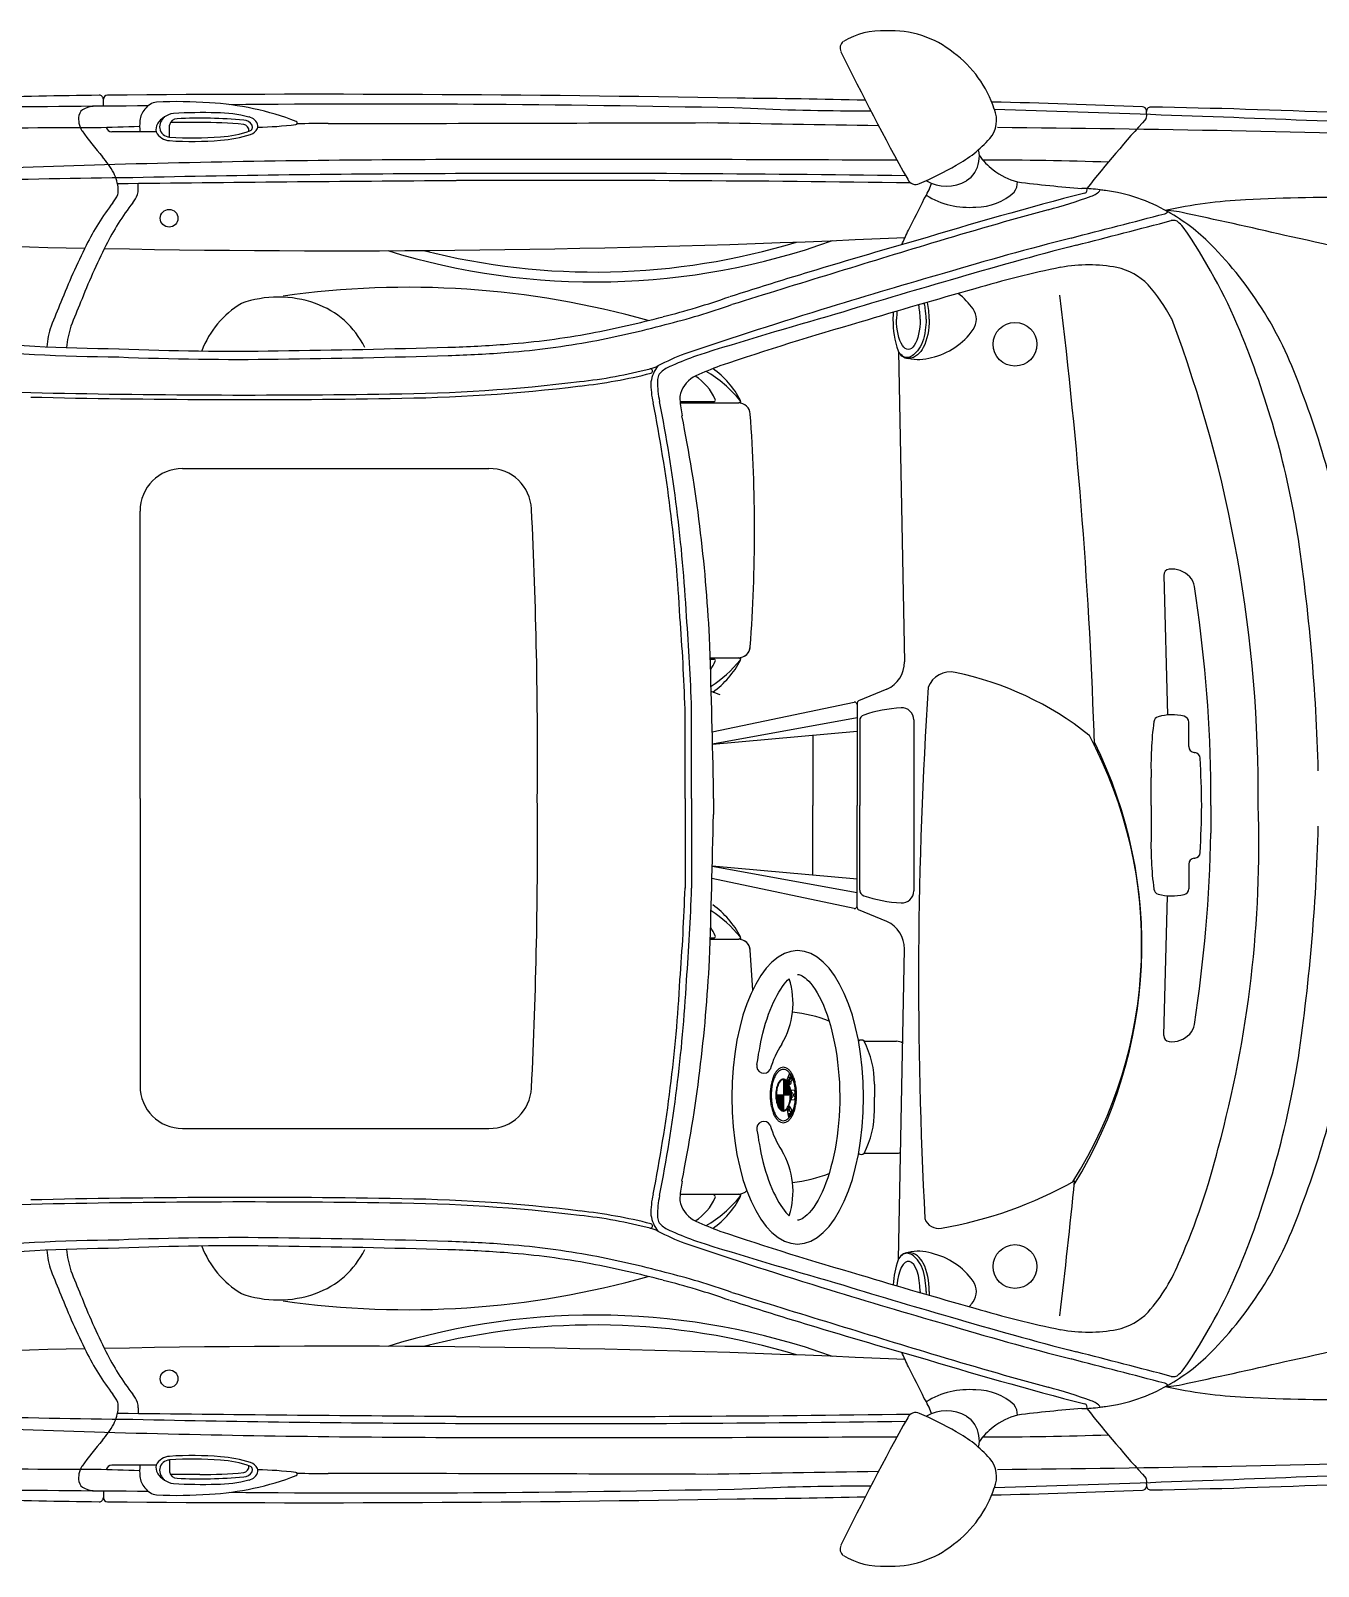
# Model space of a CAD drawing. Header units: millimetres. Extents: x -3636 to 0, y -775 to 775.
# Drawn here: x -2273 to -973, y -775 to 775 of the extents above; entities that cross this region are included whole.
import ezdxf

# ---------------------------------------------------------------- set-up
doc = ezdxf.new("R2010")
doc.units = ezdxf.units.MM
doc.layers.add('ceco.net 209', color=7, linetype='Continuous')

msp = doc.modelspace()

# ---------------------------------------------------------------- linework, layer by layer
at = {"layer": 'ceco.net 209'}
for p, q in [((-2199.8, 699.2), (-2199.8, 706.2)), ((-2102.3, 682.7), (-2132.1, 682.7)), ((-1146, 692.4), (-1146.2, 694.8)), ((-2146.6, 673.3), (-2191.4, 673.3)), ((-2133, 668.1), (-2133, 679.9)), ((-2164.7, 615.3), (-2164.8, 621.1)), ((-1396.8, 451.3), (-1390.7, 138.1)), ((-1617.3, 400.9), (-1583.1, 400.9)), ((-1617.2, 399.6), (-1557.9, 399.6)), ((-2119.8, 333.2), (-1810.3, 333.2)), ((-2162.8, 0), (-2162.8, 290.3)), ((-1128.6, 225.4), (-1125, 84.3)), ((-1586.8, 142.1), (-1557.9, 142.1)), ((-1586.8, 140.8), (-1583.1, 140.8)), ((-1408.4, 110.3), (-1436.9, 98.5)), ((-1441.3, 97.1), (-1584.8, 66.9)), ((-1438.4, 96.3), (-1438.4, -7)), ((-1612.3, 0), (-1612.3, 90.5)), ((-1605.7, 0), (-1605.7, 90.5)), ((-1438.4, 81.5), (-1584.5, 55)), ((-1435.8, 78.6), (-1435.8, -7)), ((-1381.3, 79.5), (-1381.3, -93.4)), ((-1438.4, 67.6), (-1584.5, 54.4)), ((-1483.1, 63.6), (-1483.1, -7)), ((-1103.4, 52.4), (-1103.4, 77.2)), ((-1097.9, 46.4), (-1097.4, 46.4)), ((-1583.6, 0), (-1583.6, 16.1)), ((-1141.4, -7), (-1141.4, 21.1)), ((-1081.1, -7), (-1081.1, 21.1)), ((-1612.3, 0), (-1612.3, -90.5)), ((-1605.7, 0), (-1605.7, -90.5)), ((-1583.6, 0), (-1583.6, -16.1)), ((-2162.8, 0), (-2162.8, -290.3)), ((-1483.1, -77.5), (-1483.1, -7)), ((-1438.4, -110.2), (-1438.4, -7)), ((-1435.8, -92.5), (-1435.8, -7)), ((-1141.4, -7), (-1141.4, -35)), ((-1081.1, -7), (-1081.1, -35)), ((-1097.9, -60.3), (-1097.4, -60.3)), ((-1438.4, -81.6), (-1584.8, -68.3)), ((-1438.4, -95.4), (-1584.8, -68.8)), ((-1103.4, -66.3), (-1103.4, -91.1)), ((-1441.3, -111.1), (-1585.1, -80.7)), ((-1128.6, -239.3), (-1125, -98.2)), ((-1408.4, -124.2), (-1436.9, -112.4)), ((-1586.8, -140.8), (-1583.1, -140.8)), ((-1586.8, -142.1), (-1557.9, -142.1)), ((-1396.8, -465.2), (-1390.7, -152)), ((-1431.3, -245.1), (-1398.5, -245.1)), ((-1506.9, -277.8), (-1509.3, -284)), ((-1504.6, -281.7), (-1506.9, -277.8)), ((-1512.9, -283.9), (-1512.9, -315.1)), ((-1512.5, -284), (-1512.5, -299.5)), ((-1512.1, -284), (-1512.1, -299.5)), ((-1511.6, -284.2), (-1511.6, -299.5)), ((-1511.2, -284.4), (-1511.2, -299.5)), ((-1510.7, -284.7), (-1510.7, -299.5)), ((-1510.3, -285.1), (-1510.3, -299.5)), ((-1509.8, -285.6), (-1509.8, -299.5)), ((-1509.4, -286.1), (-1509.4, -299.5)), ((-1509.3, -284), (-1506.8, -288.1)), ((-1508.9, -286.7), (-1508.9, -299.5)), ((-1508.5, -287.6), (-1508.5, -299.5)), ((-1508.1, -288.3), (-1508.1, -299.5)), ((-1507.3, -283.2), (-1507.7, -284.2)), ((-1507.7, -284.2), (-1506.7, -285.9)), ((-1507.6, -289.4), (-1507.6, -299.5)), ((-1506.4, -284.9), (-1507.3, -283.2)), ((-1507.2, -290.8), (-1507.2, -299.5)), ((-1506.8, -281.9), (-1506.5, -280.9)), ((-1505.9, -283.4), (-1506.8, -281.9)), ((-1506.7, -292.3), (-1506.7, -299.5)), ((-1506.5, -280.9), (-1505.6, -282.4)), ((-1506.3, -294.4), (-1506.3, -299.5)), ((-1420.9, -288.4), (-1420.9, -301.7)), ((-1505.9, -299.5), (-1520, -299.5)), ((-1519.6, -299.5), (-1519.6, -304.6)), ((-1519.2, -299.5), (-1519.2, -306.8)), ((-1518.7, -299.5), (-1518.7, -308.4)), ((-1518.3, -299.5), (-1518.3, -309.6)), ((-1517.8, -299.5), (-1517.8, -310.7)), ((-1517.4, -299.5), (-1517.4, -311.5)), ((-1516.9, -299.5), (-1516.9, -312.3)), ((-1516.5, -299.5), (-1516.5, -312.9)), ((-1516.1, -299.5), (-1516.1, -313.4)), ((-1515.6, -299.5), (-1515.6, -313.9)), ((-1515.2, -299.5), (-1515.2, -314.3)), ((-1514.7, -299.5), (-1514.7, -314.5)), ((-1514.3, -299.5), (-1514.3, -314.8)), ((-1513.8, -299.5), (-1513.8, -314.9)), ((-1513.4, -299.5), (-1513.4, -315)), ((-1501.3, -295), (-1505.1, -294.7)), ((-1505.1, -294.7), (-1504.9, -297.3)), ((-1504.9, -301.7), (-1505.1, -304.3)), ((-1505.1, -304.3), (-1501.3, -304)), ((-1504.9, -297.3), (-1503.3, -297.4)), ((-1503.3, -297.4), (-1504.9, -298.6)), ((-1504.9, -298.6), (-1504.9, -300.4)), ((-1504.9, -300.4), (-1503.3, -301.6)), ((-1503.3, -301.6), (-1504.9, -301.7)), ((-1503.7, -299.5), (-1501.1, -297.6)), ((-1501.1, -301.4), (-1503.7, -299.5)), ((-1501.1, -297.6), (-1501.3, -295)), ((-1501.3, -304), (-1501.1, -301.4)), ((-1420.9, -315.1), (-1420.9, -301.7)), ((-1508.2, -313.6), (-1509.2, -314.8)), ((-1509.2, -314.8), (-1507.6, -322)), ((-1506.7, -316), (-1508.2, -313.6)), ((-1507.6, -322), (-1506.6, -320.7)), ((-1506.7, -310.6), (-1507.5, -312.3)), ((-1507.5, -312.3), (-1506.7, -316)), ((-1506.6, -320.7), (-1507.2, -317.9)), ((-1507.2, -317.9), (-1505.9, -319.9)), ((-1503.7, -315.4), (-1506.7, -310.6)), ((-1505.9, -319.9), (-1505, -318.4)), ((-1505, -318.4), (-1505.7, -315.4)), ((-1505.7, -315.4), (-1504.5, -317.3)), ((-1504.5, -317.3), (-1503.7, -315.4)), ((-2119.8, -333.2), (-1810.3, -333.2)), ((-1431.3, -358.3), (-1398.5, -358.3)), ((-1617.2, -399.6), (-1557.9, -399.6)), ((-2164.7, -615.3), (-2164.8, -621.1)), ((-2146.6, -673.3), (-2191.4, -673.3)), ((-2133, -668.1), (-2133, -679.9)), ((-2102.3, -682.7), (-2132.1, -682.7)), ((-1146, -692.4), (-1146.2, -694.8)), ((-2199.8, -699.2), (-2199.8, -706.2))]:
    msp.add_line(p, q, dxfattribs=at)
for centre, radius in [((-2133.4, 586), 8.94), ((-1279, 458.8), 22.1), ((-1279, -472.7), 22.1), ((-2133.4, -586), 8.94)]:
    msp.add_circle(centre, radius, dxfattribs=at)
for centre, radius, start, end in [((-1447.4, 758), 8.3, 126.949, 206.6561), ((-1413.4, 699.5), 75.9, 86.8885, 120.8396), ((-1404, 674.9), 100.5, 51.156, 93.0101), ((778.6, 1841.8), 2484.1, 205.9639, 209.3181), ((-1409.9, 660), 115.9, 18.2707, 53.5158), ((-4406.7, 251544.9), 250855.1, 270.431705, 270.514486), ((-1851.3, -22548.6), 23261.5, 90.8689, 91.1691), ((-2206.1, 665.8), 33.4, 91.5258, 112.4381), ((-2204, 706.1), 4.15, 0, 90.5765), ((-2195.7, 706.2), 4.15, 90.556, 180), ((-1991.2, -22953.7), 23664.9, 88.95473, 90.49523), ((-2142.7, 684.3), 19.4, 99.8991, 141.7398), ((-2126.3, 227), 476.8, 85.9531, 92.3738), ((-2108.9, 413.3), 289.8, 68.9984, 86.7909), ((-1931.3, -16631.7), 17333, 88.72711, 90.46662), ((-1621.2, -6971), 7678.5, 88.57464, 89.53982), ((-1451.2, -6406.1), 7111, 87.57354, 88.80095), ((-1150.3, 694.4), 4.15, 5.4327, 87.3582), ((-1142, 694.1), 4.15, 88.1397, 185.4327), ((-1276.5, -6919.2), 7618.7, 87.54521, 88.98704), ((-2203.2, 686.2), 21.7, 170.105, 212.8275), ((-2215.7, 688.3), 8.93, 110.2058, 169.9124), ((-2100, 679.1), 63.2, 174.885, 185.3309), ((-2142.5, 682.7), 20.5, 138.7874, 174.3147), ((-2124.8, 667.5), 24.8, 100.1381, 145.4622), ((-2129.7, 678), 13.3, 129.5916, 185.2735), ((-2125.4, 678.9), 7.64, 89.1312, 172.5686), ((-2100.5, 220.6), 472.1, 88.1936, 93.4744), ((-2102.3, 171.8), 515.3, 85.0727, 92.559), ((-2102.3, 167.4), 515.3, 85.0727, 90), ((-2086.8, 553.1), 139.4, 75.8562, 89.5385), ((-2058.9, 674.4), 10.8, 31.1066, 85.5247), ((-2055.1, 677), 11.6, 12.7506, 77.8617), ((-2005.6, 682.3), 1.66, 277.3695, 68.9984), ((-2433.4, 256566.1), 255884.9, 270.103125, 270.1889), ((7144.8, 507598.7), 506991.3, 269.012844, 269.032393), ((-1442.6, 2888.6), 2194, 267.291, 270.4653), ((-1326.9, 685.2), 29.3, 320.1808, 22.3259), ((-2279, -32009.3), 32719.7, 87.69549, 88.28475), ((-108.5, -255.4), 1401.7, 137.7664, 141.5632), ((-1158.1, 690.3), 12.3, 342.7592, 9.7614), ((-2237.4, -3168.2), 3845.5, 89.5538, 94.2179), ((-1965.8, 853.6), 312.1, 215.0446, 221.1589), ((-1910, -8889.3), 9571.2, 91.51563, 91.78096), ((-2191.4, 678.9), 5.62, 193.8881, 269.3936), ((-2134.9, 675.5), 11.9, 149.9567, 190.8965), ((-2132.1, 680.5), 16.1, 206.671, 266.9616), ((-2132.7, 678.5), 10.4, 189.1739, 268.2419), ((-2109.6, 996.6), 329.4, 265.933, 274.9092), ((-2086.3, 770.8), 102.5, 272.7136, 289.5816), ((-2092.3, 803.2), 138.9, 274.4797, 287.2324), ((-2059.3, 674.4), 6.53, 356.527, 79.1882), ((-2053.4, 678.1), 4.15, 290.1059, 26.5991), ((-2054.4, 681.2), 11.1, 286.8813, 335.8764), ((-2047.9, 678.6), 4.15, 332.7446, 12.7506), ((-2049.8, 1055.2), 377.2, 270.9102, 276.7595), ((-1910, -8889.3), 9571.2, 90.37621, 90.56366), ((-1565.9, -26018.2), 26697.2, 88.40701, 89.42177), ((-2109.6, 993), 329.4, 265.933, 274.9092), ((-1395, 746.4), 120.8, 297.9331, 318.5838), ((-1342.7, 648.5), 27.8, 349.0337, 13.8739), ((-1457.9, -23299), 23950.5, 91.74774, 92.53607), ((-2294.6, 569.3), 122.5, 30.7483, 40.0598), ((-1815.4, -13274.8), 13920.1, 90.11138, 91.53529), ((-1733.6, -68485.6), 69131, 89.721748, 90.090186), ((-1500, 914.9), 319.2, 292.9723, 300.4088), ((-1341.8, 646.6), 26.5, 301.4685, 352.787), ((-1269.1, 679.7), 54.9, 213.2831, 234.4675), ((-1298.3, -2477), 3121.7, 87.9083, 90.2395), ((-2072.4, -8655.7), 9283.2, 90.66742, 92.75534), ((-2229.9, 612), 45.2, 4.1704, 26.2775), ((-1267.5, -79886.8), 80512.8, 90.409762, 90.653358), ((-1778.4, -17658.6), 18289.8, 90.20574, 91.2599), ((-1744.5, -25569.4), 26200.7, 89.22312, 90.21787), ((-1743.6, -25576.5), 26200.7, 89.21448, 90.21787), ((-1379.3, 628.7), 8.61, 201.7348, 296.8655), ((-1348.1, 659.2), 40.7, 239.9373, 299.7932), ((-1376.8, 623.9), 13.7, 344.6461, 349.8242), ((-1259.6, 687.1), 66.5, 231.5427, 255.3157), ((-1293, 622.2), 16.5, 323.1341, 1.9627), ((-1094.8, 2088.4), 1476.9, 262.9347, 265.4753), ((-2214.3, 621.4), 31.1, 320.5621, 338.596), ((-2202, 614.3), 17.2, 345.8716, 3.2786), ((-2194.2, 621.4), 31.1, 320.5621, 338.596), ((-2181.9, 614.3), 17.2, 345.8716, 3.2786), ((-2478.6, 1142.8), 1231.2, 332.4857, 334.1515), ((-44.7, -3844.6), 4605.5, 104.6366, 106.8333), ((-1426, 641.9), 66, 327.1202, 340.9506), ((-1325.5, 679.2), 82.2, 238.369, 274.9571), ((-1319.2, 656.4), 59.2, 270.7781, 311.8209), ((-1358.1, 1024.3), 444.2, 284.6792, 290.5714), ((-1214.8, 459.5), 156.7, 81.9899, 88.7479), ((-1209.4, 614.6), 3.28, 288.3859, 24.1975), ((-1205.9, 623.8), 15.9, 284.2655, 324.936), ((-1202.9, 522.4), 92.8, 80.5665, 83.8564), ((-1210.6, 441.8), 173.7, 60.2708, 82.4174), ((-952.4, -1217.9), 1825, 89.1252, 92.9438), ((-1978.2, 438.4), 267.6, 142.4025, 153.3048), ((-1958.2, 438.4), 267.6, 142.4025, 153.3048), ((-39.9, -3816), 4572.4, 105.2885, 106.8222), ((-6367.5, 20602.4), 20686.4, 284.4018, 284.67283), ((-1129.4, 596.9), 6.57, 285.1285, 318.7012), ((-1017.3, 75.6), 529.9, 93.1264, 101.9668), ((-1134, 470.5), 123.7, 76.2395, 86.8354), ((-1228.4, 411.2), 209.1, 45.294, 60.165), ((-2270.1, -4869.6), 5583.2, 76.8501, 77.9502), ((-1965.1, 12839.8), 12286.6, 266.04169, 268.81729), ((-4285.1, 1881.9), 3179.8, 335.4226, 335.7142), ((-6361.8, 20595.2), 20686.4, 284.4018, 284.67514), ((-1119.3, 572.6), 11.2, 73.1532, 99.4872), ((-1117.3, 579.2), 4.27, 49.9591, 73.1532), ((-1150.9, 539.2), 56.5, 42.1776, 49.9591), ((-1586.2, 248), 579.7, 22.7961, 34.5955), ((-1599.3, 249.1), 691.1, 153.3959, 158.6108), ((-1579.3, 249.1), 691.1, 153.3959, 158.6108), ((-1965.1, 12839.8), 12286.6, 268.90985, 272.68281), ((-1703.2, 1231), 709.3, 252.8299, 289.7546), ((-1703.2, 1231), 699.3, 255.6499, 286.9347), ((301.4, -5357.9), 6155.1, 105.83737, 107.6761), ((6708.5, -26075.5), 27832.4, 106.85847, 107.29319), ((-399.9, -2652.4), 3321.8, 104.3354, 106.622), ((-394.2, -2659.5), 3321.8, 104.3354, 106.622), ((-1356.6, 287), 387.5, 18.7037, 44.7466), ((-1847.5, -3286.6), 3946, 73.771, 77.596), ((174.3, -4810.2), 5554.1, 105.9302, 107.1759), ((-1046.5, -392.9), 947.8, 101.3217, 106.7446), ((-1204.8, 381), 157.9, 79.5082, 100.1308), ((-1189.2, 475.1), 62.6, 44.4157, 77.8673), ((-1891.8, -374.8), 891.1, 74.2184, 98.1635), ((180, -4817.3), 5554.1, 105.9302, 107.1759), ((174.3, -4850.4), 5569.2, 105.5593, 106.8033), ((-1280.9, 399.3), 181.4, 27.9308, 41.2158), ((-1628.1, 237.3), 668.9, 156.7726, 159.0011), ((-1608.1, 237.3), 668.9, 156.7726, 159.0011), ((-2010.1, 417.2), 96.9, 121.2997, 158.8623), ((-2023.1, 394.3), 112.1, 70.5155, 109.4845), ((-2015.1, 416.8), 88.2, 26.0486, 70.5155), ((-1815.8, 1214.3), 749.9, 284.0075, 289.3099), ((-1815.8, 1214.3), 758.2, 284.0075, 289.3099), ((-1379.2, 453.5), 70.9, 35.2082, 52.7896), ((-6162.5, -100.3), 4966.2, 1.7729, 7.0408), ((-1899.8, 1484.4), 1032.5, 280.7401, 284.898), ((213.6, -4987.6), 5735.3, 107.02738, 108.56676), ((241.1, -5473.2), 6200.3, 105.92511, 107.28119), ((-545.6, -2614.9), 3221.3, 106.0394, 108.6744), ((-1307.7, 485.3), 94.5, 176.4728, 180.7619), ((-1307.7, 482.7), 94.5, 179.2381, 198.9275), ((-1336.1, 484), 18.1, 324.7918, 35.2082), ((-2395.1, 4.2), 1361.9, 359.5303, 20.6416), ((-2168.8, 448.7), 88.5, 161.3267, 175.1725), ((-2153.4, 450), 83.7, 161.1231, 176.31), ((-1849.2, 1225.6), 768.8, 274.3122, 280.6255), ((-1899.8, 1484.4), 1040.8, 280.7401, 284.898), ((-1379.2, 514.4), 70.9, 282.9688, 324.7918), ((-1919, 115.5), 937.8, 9.4369, 22.3838), ((-2166.8, 2463.7), 2017.8, 264.6617, 269.5007), ((-2166.8, 2463.7), 2009.5, 264.6617, 269.5007), ((-2066.9, 3290.9), 2839.1, 267.6353, 270.879), ((-2128.9, 9601.8), 9150.2, 270.66091, 271.73485), ((-1890.5, 1730.6), 1275.5, 271.7381, 274.4587), ((-1890.5, 1730.6), 1283.8, 271.7381, 274.4587), ((-1849.2, 1225.6), 777.1, 274.3122, 280.6255), ((-1386, 456.4), 11.9, 201.473, 266.4001), ((-2066.9, 3290.9), 2847.4, 267.6353, 270.879), ((-2128.9, 9601.7), 9158.5, 270.66093, 271.73491), ((-1655.6, 469.7), 36.5, 282.6341, 295.8806), ((-1614.1, 416.1), 32.9, 140.9267, 171.7775), ((-1515.8, 199.6), 267.7, 111.2007, 117.5773), ((-1611.1, 399.9), 39.9, 110.534, 127.2473), ((-1462, 69.8), 402, 110.1882, 113.9305), ((-1438.3, 59.5), 402, 110.1882, 113.9305), ((-1376.4, 487.6), 44.2, 256.5286, 287.3033), ((-2026.8, 9779.5), 9372.7, 266.46619, 268.49401), ((-1922.3, 2071.8), 1663.2, 270.4119, 277.0266), ((-1771.6, 911.7), 493.5, 276.1386, 284.5472), ((-1773.6, 925.8), 512.2, 276.1835, 284.3352), ((-1647.3, 431.8), 2.33, 282.8255, 99.7584), ((-1552.2, 419.9), 94.6, 179.4484, 192.4246), ((-1628.2, 422.1), 11.9, 126.5082, 182.4759), ((-1552.2, 419.9), 87.9, 178.895, 192.4246), ((-1589, 400.7), 29, 115.1666, 163.441), ((-1629.4, 382.3), 52, 23.4664, 58.3801), ((-1650.5, 327.4), 119.8, 38.4921, 60.1975), ((-1636.4, 360.6), 90.2, 27.3308, 54.6281), ((-2056.1, 9732.3), 9329.4, 268.66615, 270.89556), ((-2056.1, 9732.3), 9324.8, 268.66616, 270.89556), ((-1922.3, 2071.8), 1667.7, 270.4119, 277.0266), ((-1600.9, 404.3), 16.6, 163.441, 184.4416), ((-1690.4, 136.2), 752.9, 13.6121, 21.4284), ((-3159.4, 99.7), 1544.3, 3.1098, 11.2021), ((-3159.4, 99.7), 1550.9, 3.1098, 11.2021), ((-1465.2, 414.8), 152.7, 184.4416, 190.7506), ((-1583.1, 402.4), 1.51, 270, 23.4664), ((-1558.4, 387.5), 12.1, 3.9054, 90), ((-1557.9, 401.1), 1.51, 270, 38.4921), ((-1562.9, 399.3), 7.15, 359.7502, 22.3024), ((-3176.6, 270.8), 1634.5, 355.878, 4.122), ((-3113, 86.9), 1527.3, 2.85, 11.3067), ((-2119.8, 290.3), 43, 90, 180), ((-1810.3, 290.3), 43, 2.8172, 90), ((-6764.9, 46.4), 5003.6, 359.4681, 2.8172), ((-2930.1, -22.8), 1958.2, 1.4878, 8.5777), ((-1122.6, 225.5), 6.03, 96.3627, 181.4535), ((-1120.5, 206.8), 24.9, 43.5367, 96.3627), ((-1115.5, 211.5), 18.1, 8.7902, 43.5367), ((-2503, -3.1), 1422, 0.9749, 8.7902), ((-3681, 23.4), 2069.8, 1.8521, 4.4305), ((-3681, 23.4), 2076.4, 1.8521, 4.4305), ((-15155.1, -272.3), 13574.6, 1.2173, 1.83672), ((-1650.5, 214.3), 119.8, 302.5822, 321.5079), ((-1636.4, 181.1), 90.2, 305.3719, 332.6692), ((-1583.1, 139.3), 1.51, 336.5336, 90), ((-1558.4, 154.2), 12.1, 270, 356.0946), ((-1557.9, 140.6), 1.51, 321.5079, 90), ((-1562.9, 142.4), 7.15, 337.6976, 0.2498), ((-1558.4, 154.2), 12.1, 300.2373, 356.0946), ((-1629.4, 159.4), 52, 325.7146, 336.5336), ((-1420.8, 137.8), 30.1, 294.4196, 0.5732), ((-1344.2, 103.7), 24.1, 78.1709, 158.8866), ((-1405.9, -191), 325.2, 51.6722, 78.1709), ((3092.2, -183.6), 4468.6, 176.2014, 183.0877), ((-1438.3, 482.2), 402, 248.4666, 249.8118), ((-1440.8, 94.8), 2.41, 0, 101.9127), ((-1436, 96.3), 2.41, 112.4527, 180), ((-1429.8, 78.6), 6.03, 108.6626, 180), ((-1386.7, -48.9), 140.6, 92.9773, 108.6626), ((-1393.4, 79.5), 12.1, 360, 92.9773), ((-799.3, 33), 342.3, 172.5076, 181.9825), ((-1132.7, 76.8), 6.03, 105.2233, 172.5076), ((-1120.3, 31.1), 53.4, 76.8011, 105.2233), ((-1109.5, 77.2), 6.03, 0, 76.8011), ((-1599.2, -147.5), 448.2, 327.6682, 28.1825), ((-1613.2, -148), 462.4, 328.4656, 26.3057), ((-1097.4, 52.4), 6.03, 180, 265.2052), ((-1097.9, 40.4), 6.03, 2.9536, 85.2052), ((-2255.6, -19.4), 1165.3, 0.6097, 2.9536), ((-6764.9, -46.4), 5003.6, 357.1828, 0.5319), ((-2255.6, 5.4), 1165.3, 357.0464, 359.3903), ((-2201.3, -45.9), 1168.7, 344.7666, 1.908), ((-15155.1, 272.3), 13574.6, 358.16328, 358.7827), ((-2930.1, 22.8), 1958.2, 351.4223, 358.5122), ((-799.3, -46.9), 342.3, 178.0175, 187.4924), ((-2503, -10.8), 1422, 351.2098, 359.0251), ((-1097.4, -66.3), 6.03, 94.7948, 180), ((-1097.9, -54.3), 6.03, 274.7948, 357.0464), ((-3681, -23.4), 2069.8, 355.5695, 358.1479), ((-3681, -23.4), 2076.4, 355.5695, 358.1479), ((-1429.8, -92.5), 6.03, 180, 251.3374), ((-1132.7, -90.7), 6.03, 187.4924, 254.7767), ((-1109.5, -91.1), 6.03, 283.1989, 0), ((-1636.4, -181.1), 90.2, 27.3308, 54.6281), ((-1386.7, 35), 140.6, 251.3374, 267.0227), ((-1393.4, -93.4), 12.1, 267.0227, 0), ((-1120.3, -45), 53.4, 254.7767, 283.1989), ((-1650.5, -214.3), 119.8, 38.4921, 57.4178), ((-1440.8, -108.7), 2.41, 258.0873, 0), ((-1436, -110.2), 2.41, 180, 247.5473), ((-1629.4, -159.4), 52, 23.4664, 34.2854), ((-1583.1, -139.3), 1.51, 270, 23.4664), ((-1420.8, -151.7), 30.1, 359.4268, 65.5804), ((-1558.4, -154.2), 12.1, 3.9054, 90), ((-1557.9, -140.6), 1.51, 270, 38.4921), ((-1562.9, -142.4), 7.15, 359.7502, 22.3024), ((-1558.4, -154.2), 12.1, 3.9054, 59.7627), ((-3176.6, -270.8), 1634.5, 2.7109, 4.122), ((-3113, -86.9), 1527.3, 348.6933, 357.15), ((-3159.4, -99.7), 1544.3, 348.7979, 356.8902), ((-3159.4, -99.7), 1550.9, 348.7979, 356.8902), ((-1583.7, -206.8), 80.5, 329.2692, 17.8447), ((-1519.4, -362.1), 147.1, 68.9831, 83.9018), ((-1115.5, -225.4), 18.1, 316.4633, 351.2098), ((-1438.7, -298), 90.8, 146.5785, 164.4847), ((-1434.1, -248), 4.09, 45.3725, 132.7733), ((-1516.4, -288.4), 95.5, 0, 26.9511), ((-1398.4, -255.1), 9.96, 53.9893, 90.4538), ((-1122.6, -239.5), 6.03, 178.5465, 263.6373), ((-1120.5, -220.7), 24.9, 263.6373, 316.4633), ((-1532.6, -270.2), 7.21, 167.3837, 331.3638), ((-1501.4, -289.4), 23.2, 144.9664, 154.9622), ((-1502.3, -290.2), 21.4, 144.9664, 154.9622), ((-1508.2, -284.6), 14.8, 131.6533, 145.1539), ((-1508.6, -285.7), 13.6, 131.6533, 145.1539), ((-1511.9, -280.5), 9.29, 113.4028, 131.7784), ((-1511.9, -281.9), 8.58, 113.4028, 131.7784), ((-1512.9, -278.1), 6.73, 90.3545, 113.0981), ((-1512.9, -279.8), 6.22, 90.3545, 113.0981), ((-1513, -278.1), 6.73, 66.9019, 89.6455), ((-1513, -279.8), 6.22, 66.9019, 89.6455), ((-1513.9, -281.9), 8.58, 48.2216, 66.5972), ((-1514, -280.5), 9.29, 48.2216, 66.5972), ((-1517.3, -285.7), 13.6, 34.8461, 48.3467), ((-1517.7, -284.6), 14.8, 34.8461, 48.3467), ((-1523.6, -290.2), 21.4, 25.0378, 35.0336), ((-1524.5, -289.4), 23.2, 25.0378, 35.0336), ((-1919, -115.5), 937.8, 337.6162, 350.5631), ((-2119.8, -290.3), 43, 180, 270), ((-1810.3, -290.3), 43, 270, 357.1828), ((-1468, -299.5), 58.3, 174.6283, 180.0202), ((-1473, -299), 53.3, 168.9454, 174.673), ((-1481.7, -297.2), 44.4, 162.5325, 169.0043), ((-1471.4, -299.5), 53.8, 174.6283, 180.0202), ((-1476, -299), 49.2, 168.9454, 174.673), ((-1484.1, -297.4), 41, 162.5325, 169.0043), ((-1492, -293.9), 33.6, 154.8269, 162.62), ((-1493.6, -294.4), 31, 154.8269, 162.62), ((-1489.9, -299.2), 30.7, 168.9454, 174.673), ((-1494.9, -298.2), 25.6, 162.5325, 169.0043), ((-1489.9, -299.2), 30.1, 168.9454, 174.673), ((-1494.9, -298.2), 25, 162.5325, 169.0043), ((-1500.8, -296.3), 19.4, 154.8269, 162.62), ((-1500.8, -296.3), 18.8, 154.8269, 162.62), ((-1506.3, -293.7), 13.4, 144.9664, 154.9622), ((-1506.3, -293.7), 12.7, 144.9664, 154.9622), ((-1510.2, -290.9), 8.52, 131.6533, 145.1539), ((-1510.2, -290.9), 7.89, 131.6533, 145.1539), ((-1512.3, -288.5), 5.36, 113.4028, 131.7784), ((-1512.3, -288.5), 4.74, 113.4028, 131.7784), ((-1512.9, -287.2), 3.88, 90.3545, 113.0981), ((-1512.9, -287.2), 3.26, 90.3545, 113.0981), ((-1513, -287.2), 3.88, 66.9019, 89.6455), ((-1513, -287.2), 3.26, 66.9019, 89.6455), ((-1513.6, -288.5), 4.74, 48.2216, 66.5972), ((-1513.6, -288.5), 5.36, 48.2216, 66.5972), ((-1515.7, -290.9), 7.89, 34.8461, 48.3467), ((-1515.7, -290.9), 8.52, 34.8461, 48.3467), ((-1519.6, -293.7), 12.7, 25.0378, 35.0336), ((-1519.6, -293.7), 13.4, 25.0378, 35.0336), ((-1525.1, -296.3), 18.8, 17.38, 25.1731), ((-1525.1, -296.3), 19.4, 17.38, 25.1731), ((-1531, -298.2), 25, 10.9957, 17.4675), ((-1505.5, -287.4), 1.49, 210.1785, 222.3301), ((-1506.4, -285.7), 0.406, 210.2035, 222.0222), ((-1506.5, -285.8), 0.253, 221.8381, 238.0265), ((-1506.5, -285.9), 0.168, 238.095, 259.3287), ((-1506.5, -285.9), 0.144, 259.9496, 283.4533), ((-1506, -287.8), 0.916, 222.1351, 238.9033), ((-1531, -298.2), 25.6, 10.9957, 17.4675), ((-1506.5, -285.9), 0.177, 284.0076, 304.583), ((-1536, -299.2), 30.1, 5.327, 11.0546), ((-1506.9, -285.2), 0.608, 21.8122, 30.8361), ((-1506.6, -285.8), 0.271, 304.5879, 320.0656), ((-1506.7, -285.7), 0.433, 319.8748, 331.1922), ((-1506.1, -288), 0.608, 239.0036, 261.0103), ((-1507.1, -285.3), 0.852, 14.7221, 21.9273), ((-1507.3, -285.4), 1.08, 8.6616, 14.7968), ((-1507.5, -285.4), 1.25, 3.1484, 8.7139), ((-1507.4, -285.4), 1.12, 346.417, 352.4113), ((-1507.1, -285.5), 0.898, 339.5314, 346.4863), ((-1506.9, -285.6), 0.653, 331.0314, 339.6372), ((-1507.6, -285.4), 1.32, 357.8222, 3.1907), ((-1507.5, -285.4), 1.27, 352.3618, 357.8637), ((-1506.1, -288.1), 0.533, 261.7044, 285.7049), ((-1506.2, -288), 0.676, 286.2437, 306.7715), ((-1505.6, -283.2), 0.406, 210.1998, 222.0363), ((-1505.7, -283.3), 0.253, 221.8517, 238.0713), ((-1505.8, -283.4), 0.144, 260.0424, 283.5754), ((-1505.7, -283.4), 0.168, 238.1414, 259.4176), ((-1506.4, -287.7), 1.06, 306.729, 321.9308), ((-1536, -299.2), 30.7, 5.327, 11.0546), ((-1505.8, -283.3), 0.272, 304.7066, 320.1701), ((-1505.8, -283.4), 0.177, 284.1292, 304.7043), ((-1506.1, -282.7), 0.603, 21.9693, 31.0541), ((-1506.1, -283.1), 0.655, 331.1211, 339.7178), ((-1505.9, -283.2), 0.435, 319.9783, 331.2821), ((-1506.9, -287.3), 1.71, 321.7237, 332.7912), ((-1506.3, -282.8), 0.847, 14.8436, 22.0859), ((-1506.5, -282.9), 1.08, 8.7611, 14.9191), ((-1506.7, -282.9), 1.25, 3.2346, 8.8139), ((-1506.8, -282.9), 1.32, 357.9008, 3.2771), ((-1506.7, -282.9), 1.28, 352.4372, 357.9423), ((-1506.6, -282.9), 1.12, 346.4931, 352.4867), ((-1506.4, -283), 0.901, 339.612, 346.5623), ((-1507.7, -286.9), 2.56, 332.629, 341.0713), ((-1508.5, -286.6), 3.48, 340.9668, 347.841), ((-1505.2, -284.9), 0.548, 277.9773, 300.0786), ((-1509.5, -286.3), 4.45, 4.7071, 10.5393), ((-1509.9, -286.3), 4.84, 359.2343, 4.7545), ((-1509.8, -286.3), 4.77, 353.7098, 359.2781), ((-1509.3, -286.4), 4.28, 347.7725, 353.76), ((-1505.3, -284.7), 0.818, 300.2024, 317.1513), ((-1505.7, -284.4), 1.32, 316.9629, 329.2609), ((-1506.3, -282.8), 2.07, 21.4802, 30.6108), ((-1506.3, -284), 2.04, 329.0785, 338.2811), ((-1507.1, -283.1), 2.9, 14.323, 21.6001), ((-1507.1, -283.7), 2.87, 338.1595, 345.4794), ((-1507.9, -283.3), 3.68, 8.199, 14.4003), ((-1507.8, -283.5), 3.66, 345.4012, 351.6263), ((-1532.3, -294.4), 31, 17.38, 25.1731), ((-1508.4, -283.4), 4.24, 2.6101, 8.2532), ((-1508.6, -283.4), 4.44, 357.1811, 2.6544), ((-1508.4, -283.4), 4.23, 351.5717, 357.2256), ((-1533.9, -293.9), 33.6, 17.38, 25.1731), ((-1541.8, -297.4), 41, 10.9957, 17.4675), ((-1544.2, -297.2), 44.4, 10.9957, 17.4675), ((-1549.8, -299), 49.2, 5.327, 11.0546), ((-1554.5, -299.5), 53.8, 359.9798, 5.3717), ((-1552.9, -299), 53.3, 5.327, 11.0546), ((-1557.9, -299.5), 58.3, 359.9798, 5.3717), ((-1468, -299.5), 58.3, 179.9798, 185.3717), ((-1473, -300), 53.3, 185.327, 191.0546), ((-1471.4, -299.5), 53.8, 179.9798, 185.3717), ((-1476, -300), 49.2, 185.327, 191.0546), ((-1484.1, -301.6), 41, 190.9957, 197.4675), ((-1487, -299.5), 33.6, 174.6283, 180.0202), ((-1487, -299.5), 33.6, 179.9798, 185.3717), ((-1489.9, -299.8), 30.7, 185.327, 191.0546), ((-1487, -299.5), 33, 174.6283, 180.0202), ((-1487, -299.5), 33, 179.9798, 185.3717), ((-1494.9, -300.8), 25.6, 190.9957, 197.4675), ((-1489.9, -299.8), 30.1, 185.327, 191.0546), ((-1494.9, -300.8), 25, 190.9957, 197.4675), ((-1500.8, -302.7), 19.4, 197.38, 205.1731), ((-1500.8, -302.7), 18.8, 197.38, 205.1731), ((-1525.1, -302.7), 18.8, 334.8269, 342.62), ((-1525.1, -302.7), 19.4, 334.8269, 342.62), ((-1531, -300.8), 25, 342.5325, 349.0043), ((-1531, -300.8), 25.6, 342.5325, 349.0043), ((-1536, -299.8), 30.1, 348.9454, 354.673), ((-1538.9, -299.5), 33, 359.9798, 5.3717), ((-1538.9, -299.5), 33, 354.6283, 0.0202), ((-1536, -299.8), 30.7, 348.9454, 354.673), ((-1538.9, -299.5), 33.6, 359.9798, 5.3717), ((-1538.9, -299.5), 33.6, 354.6283, 0.0202), ((-1541.8, -301.6), 41, 342.5325, 349.0043), ((-1549.8, -300), 49.2, 348.9454, 354.673), ((-1554.5, -299.5), 53.8, 354.6283, 0.0202), ((-1552.9, -300), 53.3, 348.9454, 354.673), ((-1557.9, -299.5), 58.3, 354.6283, 0.0202), ((-1481.7, -301.8), 44.4, 190.9957, 197.4675), ((-1492, -305.1), 33.6, 197.38, 205.1731), ((-1493.6, -304.6), 31, 197.38, 205.1731), ((-1501.4, -309.6), 23.2, 205.0378, 215.0336), ((-1502.3, -308.8), 21.4, 205.0378, 215.0336), ((-1508.2, -314.4), 14.8, 214.8461, 228.3467), ((-1508.6, -313.3), 13.6, 214.8461, 228.3467), ((-1506.3, -305.3), 13.4, 205.0378, 215.0336), ((-1511.9, -318.5), 9.29, 228.2216, 246.5972), ((-1506.3, -305.3), 12.7, 205.0378, 215.0336), ((-1511.9, -317.1), 8.58, 228.2216, 246.5972), ((-1510.2, -308.1), 8.52, 214.8461, 228.3467), ((-1510.2, -308.1), 7.89, 214.8461, 228.3467), ((-1512.3, -310.5), 5.36, 228.2216, 246.5972), ((-1512.3, -310.5), 4.74, 228.2216, 246.5972), ((-1512.9, -319.2), 6.22, 246.9019, 269.6455), ((-1512.9, -311.8), 3.88, 246.9019, 269.6455), ((-1512.9, -311.8), 3.26, 246.9019, 269.6455), ((-1513, -311.8), 3.26, 270.3545, 293.0981), ((-1513, -311.8), 3.88, 270.3545, 293.0981), ((-1513, -319.2), 6.22, 270.3545, 293.0981), ((-1513.6, -310.5), 4.74, 293.4028, 311.7784), ((-1513.6, -310.5), 5.36, 293.4028, 311.7784), ((-1513.9, -317.1), 8.58, 293.4028, 311.7784), ((-1515.7, -308.1), 7.89, 311.6533, 325.1539), ((-1514, -318.5), 9.29, 293.4028, 311.7784), ((-1515.7, -308.1), 8.52, 311.6533, 325.1539), ((-1519.6, -305.3), 12.7, 324.9664, 334.9622), ((-1519.6, -305.3), 13.4, 324.9664, 334.9622), ((-1517.3, -313.3), 13.6, 311.6533, 325.1539), ((-1517.7, -314.4), 14.8, 311.6533, 325.1539), ((-1523.6, -308.8), 21.4, 324.9664, 334.9622), ((-1524.5, -309.6), 23.2, 324.9664, 334.9622), ((-1532.3, -304.6), 31, 334.8269, 342.62), ((-1533.9, -305.1), 33.6, 334.8269, 342.62), ((-1544.2, -301.8), 44.4, 342.5325, 349.0043), ((-1516.4, -315.1), 95.5, 333.0489, 0), ((-1690.4, -136.2), 752.9, 338.5716, 346.3879), ((-1532.6, -333.3), 7.21, 28.6362, 192.6163), ((-1438.7, -305.5), 90.8, 195.5153, 213.4215), ((-1512.9, -320.8), 6.73, 246.9019, 269.6455), ((-1513, -320.8), 6.73, 270.3545, 293.0981), ((-1583.7, -396.7), 80.5, 342.1553, 30.7308), ((-1756.7, -183.3), 703.8, 336.314, 346.05), ((-1434.1, -355.4), 4.09, 227.2267, 314.6275), ((-1398.4, -348.4), 9.96, 269.5462, 291.8353), ((-1465.2, -414.8), 152.7, 169.2494, 175.5584), ((-1519.4, -241.4), 147.1, 276.0982, 291.0169), ((-1427.4, -12.8), 427.7, 279.9962, 299.1978), ((-6162.5, 86.4), 4966.2, 352.9592, 354.5392), ((-2056.1, -9732.3), 9329.4, 89.10444, 91.33385), ((-1552.2, -419.9), 94.6, 167.5754, 180.5516), ((-1552.2, -419.9), 87.9, 167.5754, 181.105), ((-1600.9, -404.3), 16.6, 175.5584, 196.559), ((-1629.4, -382.3), 52, 301.6199, 336.5336), ((-1650.5, -327.4), 119.8, 299.8025, 321.5079), ((-1636.4, -360.6), 90.2, 305.3719, 332.6692), ((-1583.1, -402.4), 1.51, 336.5336, 90), ((-1558.4, -387.5), 12.1, 270, 315.0733), ((-1557.9, -401.1), 1.51, 321.5079, 90), ((-1562.9, -399.3), 7.15, 337.6976, 0.2498), ((-2026.8, -9779.5), 9372.7, 91.50599, 93.53381), ((-2056.1, -9732.3), 9324.8, 89.10444, 91.33384), ((-1922.3, -2071.8), 1667.7, 82.9734, 89.5881), ((-1922.3, -2071.8), 1663.2, 82.9734, 89.5881), ((-1773.6, -925.8), 512.2, 75.6648, 83.8165), ((-1589, -400.7), 29, 196.559, 244.8334), ((-1356.6, -287), 387.5, 315.2534, 341.2963), ((-1771.6, -911.7), 493.5, 75.4528, 83.8614), ((-1647.3, -431.8), 2.33, 260.2416, 77.1745), ((-1655.6, -469.7), 36.5, 64.1194, 77.3659), ((-1614.1, -416.1), 32.9, 188.2225, 219.0733), ((-1628.2, -422.1), 11.9, 177.5241, 233.4918), ((-1611.1, -399.9), 39.9, 232.7527, 249.466), ((-1438.3, -59.5), 402, 246.0695, 249.8118), ((-1438.3, -59.5), 402, 246.0695, 249.8118), ((-1355.8, -419.2), 15.1, 199.7395, 279.9962), ((-2166.8, -2463.7), 2017.8, 90.4993, 95.3383), ((-2066.9, -3290.9), 2847.4, 89.121, 92.3647), ((-2128.9, -9601.7), 9158.5, 88.26509, 89.33907), ((-1890.5, -1730.6), 1283.8, 85.5413, 88.2619), ((-1515.8, -199.6), 267.7, 242.4227, 248.7993), ((-1462, -69.8), 402, 246.0695, 249.8118), ((213.6, 4987.6), 5735.3, 251.43324, 252.97262), ((241.1, 5473.2), 6200.3, 252.71881, 254.07489), ((-545.6, 2614.9), 3221.3, 251.3256, 253.9606), ((-2166.8, -2463.7), 2009.5, 90.4993, 95.3383), ((-2168.8, -448.7), 88.5, 184.8275, 198.6733), ((-2153.4, -450), 83.7, 183.69, 198.8769), ((-2066.9, -3290.9), 2839.1, 89.121, 92.3647), ((-2010.1, -417.2), 96.9, 201.1377, 238.7003), ((-2128.9, -9601.8), 9150.2, 88.26515, 89.33909), ((-2015.1, -416.8), 88.2, 289.4845, 333.9514), ((-1890.5, -1730.6), 1275.5, 85.5413, 88.2619), ((-1849.2, -1225.6), 768.8, 79.3745, 85.6878), ((-1849.2, -1225.6), 777.1, 79.3745, 85.6878), ((-1899.8, -1484.4), 1040.8, 75.102, 79.2599), ((-1386, -470.4), 11.9, 93.5999, 158.527), ((-1376.4, -501.5), 44.2, 72.6967, 103.4714), ((-1379.2, -528.4), 70.9, 35.2082, 77.0312), ((-1628.1, -237.3), 668.9, 200.9989, 203.2274), ((-1608.1, -237.3), 668.9, 200.9989, 203.2274), ((-1899.8, -1484.4), 1032.5, 75.102, 79.2599), ((-1815.8, -1214.3), 758.2, 70.6901, 75.9925), ((-1307.7, -496.7), 94.5, 161.0725, 176.6047), ((-1280.9, -399.3), 181.4, 318.7842, 338.4381), ((-1586.2, -248), 579.7, 325.4045, 337.2039), ((-1891.8, 374.8), 891.1, 261.8365, 285.7816), ((-1815.8, -1214.3), 749.9, 70.6901, 75.9925), ((174.3, 4810.2), 5554.1, 252.8241, 254.0698), ((180, 4817.3), 5554.1, 252.8241, 254.0698), ((174.3, 4850.4), 5569.2, 253.1967, 254.4407), ((-1336.1, -497.9), 18.1, 324.7918, 35.2082), ((-1599.3, -249.1), 691.1, 201.3892, 206.6041), ((-1579.3, -249.1), 691.1, 201.3892, 206.6041), ((-2023.1, -394.3), 112.1, 250.5155, 289.4845), ((301.4, 5357.9), 6155.1, 252.3239, 254.16263), ((6708.5, 26075.5), 27832.4, 252.70681, 253.14153), ((-1379.2, -467.5), 70.9, 319.8433, 324.7918), ((-1847.5, 3286.6), 3946, 282.404, 286.229), ((-1703.2, -1231), 709.3, 70.2454, 107.1701), ((-394.2, 2659.5), 3321.8, 253.378, 255.6646), ((-1046.5, 392.9), 947.8, 253.2554, 258.6783), ((-1189.2, -475.1), 62.6, 282.1327, 315.5843), ((-1703.2, -1231), 699.3, 73.0653, 104.3501), ((-399.9, 2652.4), 3321.8, 253.378, 255.6646), ((-1204.8, -381), 157.9, 259.8692, 280.4918), ((-1965.1, -12839.8), 12286.6, 91.18271, 93.95831), ((-1965.1, -12839.8), 12286.6, 87.31719, 91.09015), ((-1978.2, -438.4), 267.6, 206.6952, 217.5975), ((-1958.2, -438.4), 267.6, 206.6952, 217.5975), ((-4285.1, -1881.9), 3179.8, 24.2858, 24.5774), ((-44.7, 3844.6), 4605.5, 253.1667, 255.3634), ((-39.9, 3816), 4572.4, 253.1778, 254.7115), ((-6367.5, -20602.4), 20686.4, 75.32717, 75.5982), ((-6361.8, -20595.2), 20686.4, 75.32486, 75.5982), ((-1228.4, -411.2), 209.1, 299.835, 314.706), ((-2270.1, 4869.6), 5583.2, 282.0498, 283.1499), ((-2478.6, -1142.8), 1231.2, 25.8485, 27.5143), ((-1119.3, -572.6), 11.2, 260.5128, 286.8468), ((-1117.3, -579.2), 4.27, 286.8468, 310.0409), ((-1150.9, -539.2), 56.5, 310.0409, 317.8224), ((-2214.3, -621.4), 31.1, 21.404, 39.4379), ((-2194.2, -621.4), 31.1, 21.404, 39.4379), ((-1325.5, -679.2), 82.2, 85.0429, 121.631), ((-1319.2, -656.4), 59.2, 48.1791, 89.2219), ((-1358.1, -1024.3), 444.2, 69.4286, 75.3208), ((-1210.6, -441.8), 173.7, 277.5826, 299.7292), ((-1129.4, -596.9), 6.57, 41.2988, 74.8715), ((-1134, -470.5), 123.7, 273.1646, 283.7605), ((-1017.3, -75.6), 529.9, 258.0332, 266.8736), ((-952.4, 1217.9), 1825, 267.0562, 270.8748), ((-2072.4, 8655.7), 9283.2, 267.24466, 269.33258), ((-2229.9, -612), 45.2, 333.7225, 355.8296), ((-2202, -614.3), 17.2, 356.7214, 14.1284), ((-2181.9, -614.3), 17.2, 356.7214, 14.1284), ((-1379.3, -628.7), 8.61, 63.1345, 158.2652), ((-1426, -641.9), 66, 19.0494, 32.8798), ((-1348.1, -659.2), 40.7, 60.2068, 120.0627), ((-1376.8, -623.9), 13.7, 10.1758, 15.3539), ((-1293, -622.2), 16.5, 358.0373, 36.8659), ((-1094.8, -2088.4), 1476.9, 94.5247, 97.0653), ((-1214.8, -459.5), 156.7, 271.2521, 278.0101), ((-1209.4, -614.6), 3.28, 335.8025, 71.6141), ((-108.5, 255.4), 1401.7, 218.4368, 222.2336), ((-1205.9, -623.8), 15.9, 35.064, 75.7345), ((-1202.9, -522.4), 92.8, 276.1436, 279.4335), ((-1457.9, 23299), 23950.5, 267.46393, 268.25226), ((-2294.6, -569.3), 122.5, 319.9402, 329.2517), ((-1267.5, 79886.8), 80512.8, 269.346642, 269.590238), ((-1778.4, 17658.6), 18289.8, 268.7401, 269.79426), ((-1744.5, 25569.4), 26200.7, 269.78213, 270.77688), ((-1743.6, 25576.5), 26200.7, 269.78213, 270.78552), ((778.6, -1841.8), 2484.1, 150.6819, 154.0361), ((-1500, -914.9), 319.2, 59.5912, 67.0277), ((-1341.8, -646.6), 26.5, 7.213, 58.5315), ((-1269.1, -679.7), 54.9, 125.5325, 146.7169), ((-1259.6, -687.1), 66.5, 104.6843, 128.4573), ((-1965.8, -853.6), 312.1, 138.8411, 144.9554), ((-1815.4, 13274.8), 13920.1, 268.46471, 269.88862), ((-1733.6, 68485.6), 69131, 269.909814, 270.278252), ((-1395, -746.4), 120.8, 41.4162, 62.0669), ((-1342.7, -648.5), 27.8, 346.1261, 10.9663), ((-1298.3, 2477), 3121.7, 269.7605, 272.0917), ((-2132.1, -680.5), 16.1, 93.0384, 153.329), ((-2109.6, -993), 329.4, 85.0908, 94.067), ((-2092.3, -803.2), 138.9, 72.7676, 85.5203), ((-1326.9, -685.2), 29.3, 337.6741, 39.8192), ((-2237.4, 3168.2), 3845.5, 265.7821, 270.4462), ((-2203.2, -686.2), 21.7, 147.1725, 189.895), ((-1910, 8889.3), 9571.2, 268.21904, 268.48437), ((-2191.4, -678.9), 5.62, 90.6064, 166.1119), ((-2100, -679.1), 63.2, 174.6691, 185.115), ((-2134.9, -675.5), 11.9, 169.1035, 210.0433), ((-2124.8, -667.5), 24.8, 214.5378, 259.8619), ((-2132.7, -678.5), 10.4, 91.7581, 170.8261), ((-2129.7, -678), 13.3, 174.7265, 230.4084), ((-2109.6, -996.6), 329.4, 85.0908, 94.067), ((-2125.4, -678.9), 7.64, 187.4314, 270.8688), ((-2102.3, -167.4), 515.3, 270, 274.9273), ((-2086.3, -770.8), 102.5, 70.4184, 87.2864), ((-2059.3, -674.4), 6.53, 280.8118, 3.473), ((-2058.9, -674.4), 10.8, 274.4753, 328.8934), ((-2055.1, -677), 11.6, 282.1383, 347.2494), ((-2053.4, -678.1), 4.15, 333.4009, 69.8941), ((-2054.4, -681.2), 11.1, 24.1236, 73.1187), ((-2047.9, -678.6), 4.15, 347.2494, 27.2554), ((-2049.8, -1055.2), 377.2, 83.2405, 89.0898), ((-2005.6, -682.3), 1.66, 291.0016, 82.6305), ((-1910, 8889.3), 9571.2, 269.43634, 269.62379), ((-2433.4, -256566.1), 255884.9, 89.8111, 89.896875), ((7144.8, -507598.7), 506991.3, 90.967607, 90.987156), ((-1565.9, 26018.2), 26697.2, 270.57823, 271.59299), ((-4406.7, -251544.9), 250855.1, 89.485514, 89.568295), ((-2215.7, -688.3), 8.93, 190.0876, 249.7942), ((-2206.1, -665.8), 33.4, 247.5619, 268.4742), ((-2142.5, -682.7), 20.5, 185.6853, 221.2126), ((-2142.7, -684.3), 19.4, 218.2602, 260.1009), ((-2100.5, -220.6), 472.1, 266.5256, 271.8064), ((-2102.3, -171.8), 515.3, 267.441, 274.9273), ((-2108.9, -413.3), 289.8, 273.2091, 291.0016), ((-2086.8, -553.1), 139.4, 270.4615, 284.1438), ((-1931.3, 16631.7), 17333, 269.53338, 271.27289), ((-1442.6, -2888.6), 2194, 89.5347, 92.709), ((-1409.9, -660), 115.9, 306.4842, 341.7293), ((-2279, 32009.3), 32719.7, 271.71525, 272.30451), ((-1150.3, -694.4), 4.15, 272.6418, 354.5673), ((-1158.1, -690.3), 12.3, 350.2386, 17.2408), ((-1142, -694.1), 4.15, 174.5673, 271.8603), ((-1276.5, 6919.2), 7618.7, 271.01296, 272.45479), ((-1851.3, 22548.6), 23261.5, 268.8309, 269.1311), ((-2204, -706.1), 4.15, 269.4235, 0), ((-2195.7, -706.2), 4.15, 180, 269.444), ((-1991.2, 22953.7), 23664.9, 269.50477, 271.04527), ((-2126.3, -227), 476.8, 267.6262, 274.0469), ((-1621.2, 6971), 7678.5, 270.46018, 271.42536), ((-1451.2, 6406.1), 7111, 271.19905, 272.42646), ((-1447.4, -758), 8.3, 153.3439, 233.051), ((-1404, -674.9), 100.5, 266.9899, 308.844), ((-1413.4, -699.5), 75.9, 239.1604, 273.1115)]:
    msp.add_arc(centre, radius, start, end, dxfattribs=at)
for centre, start_param, end_param in [((-1386.7, 484), 4.712389, 5.212974), ((-1386.7, 484), 7.581022, 7.853982), ((-1386.7, -497.9), 4.712389, 7.662119)]:
    msp.add_ellipse(centre, major_axis=(0, 30.4), ratio=0.391305, start_param=start_param, end_param=end_param, dxfattribs=at)
at = {"layer": 'ceco.net 209', "extrusion": (0, 0, -1)}
for centre, end_param in [((-1386.7, 484), 7.853982), ((-1386.7, -497.9), 4.748055)]:
    msp.add_ellipse(centre, major_axis=(0, -30.4), ratio=0.391305, start_param=4.712389, end_param=end_param, dxfattribs=at)
msp.add_ellipse((-1498.5, -301.8), major_axis=(0, -148.2), ratio=0.449438, dxfattribs=at)
at = {"layer": 'ceco.net 209'}
for points, knots in [([(-1368.8, 484), (-1368.8, 487.8), (-1369.1, 491.5), (-1369.8, 496.9), (-1370.1, 498.6), (-1370.5, 500.3)], [4.7117825, 4.7117825, 4.7117825, 4.7117825, 5.0583601, 5.0583601, 5.2277457, 5.2277457, 5.2277457, 5.2277457]), ([(-1365.7, 484), (-1365.6, 473.6), (-1367.4, 463.3), (-1374.5, 450), (-1379.2, 444.6), (-1386.7, 444.6)], [4.714565, 4.714565, 4.714565, 4.714565, 5.641062, 5.641062, 6.283185, 6.283185, 6.283185, 6.283185]), ([(-1368.8, 484), (-1368.8, 480.2), (-1369.1, 476.5), (-1370.8, 464.3), (-1373.1, 457), (-1379.8, 449.6), (-1383.1, 445.9), (-1386.7, 445.5)], [4.711782, 4.711782, 4.711782, 4.711782, 5.05836, 5.05836, 5.876783, 5.876783, 6.283185, 6.283185, 6.283185, 6.283185]), ([(-1539.6, -268.6), (-1538.4, -261), (-1536.4, -248.4), (-1527, -209.7), (-1515.4, -189.5), (-1507.1, -182.1)], [1.7737821, 1.7737821, 1.7737821, 1.7737821, 2.0666878, 2.0666878, 2.7621347, 2.7621347, 2.7621347, 2.7621347]), ([(-1498.5, -177.6), (-1498.3, -177.6), (-1498.1, -177.7), (-1496.2, -177.8), (-1492.6, -178.9), (-1481.9, -190.3), (-1475.7, -200.3), (-1460.5, -239.5), (-1454.7, -277.6), (-1457.7, -350.9), (-1466.6, -385.7), (-1483.8, -416.4), (-1490.3, -422.5), (-1496.2, -425.7), (-1497.4, -425.9), (-1498.5, -425.9)], [3.142222, 3.142222, 3.142222, 3.142222, 3.177072, 3.177072, 3.588168, 3.588168, 3.999264, 3.999264, 4.803281, 4.803281, 5.607298, 5.607298, 6.041794, 6.041794, 6.283185, 6.283185, 6.283185, 6.283185]), ([(-1539.6, -334.9), (-1538.4, -342.5), (-1536.4, -355.1), (-1527, -393.8), (-1515.4, -414), (-1507.1, -421.4)], [1.7737821, 1.7737821, 1.7737821, 1.7737821, 2.0666878, 2.0666878, 2.7621347, 2.7621347, 2.7621347, 2.7621347]), ([(-1365.7, -497.9), (-1365.6, -487.5), (-1367.4, -477.2), (-1374.5, -464), (-1379.2, -458.5), (-1386.7, -458.5)], [4.714565, 4.714565, 4.714565, 4.714565, 5.641062, 5.641062, 6.283185, 6.283185, 6.283185, 6.283185]), ([(-1368.8, -497.9), (-1368.8, -494.1), (-1369.1, -490.4), (-1370.8, -478.3), (-1373.1, -470.9), (-1379.8, -463.5), (-1383.1, -459.8), (-1386.7, -459.4)], [4.711782, 4.711782, 4.711782, 4.711782, 5.05836, 5.05836, 5.876783, 5.876783, 6.283185, 6.283185, 6.283185, 6.283185])]:
    msp.add_open_spline(points, degree=3, knots=knots, dxfattribs=at)
for points in [[(-1365.7, 484), (-1365.6, 489.9), (-1366.2, 495.7), (-1367.4, 501.1)], [(-1386.7, 445.5), (-1390, 444.7), (-1393.8, 447.1), (-1396.4, 450.7)], [(-1498.5, -425.9), (-1498.5, -425.9), (-1498.5, -425.9), (-1498.5, -425.9)], [(-1386.7, -459.4), (-1390, -458.6), (-1393.8, -461), (-1396.4, -464.6)], [(-1368.8, -497.9), (-1368.8, -498.9), (-1368.9, -499.8), (-1368.9, -500.7)], [(-1365.7, -497.9), (-1365.7, -499.2), (-1365.7, -500.4), (-1365.7, -501.6)]]:
    msp.add_open_spline(points, degree=3, dxfattribs=at)

doc.saveas('drawing.dxf')
